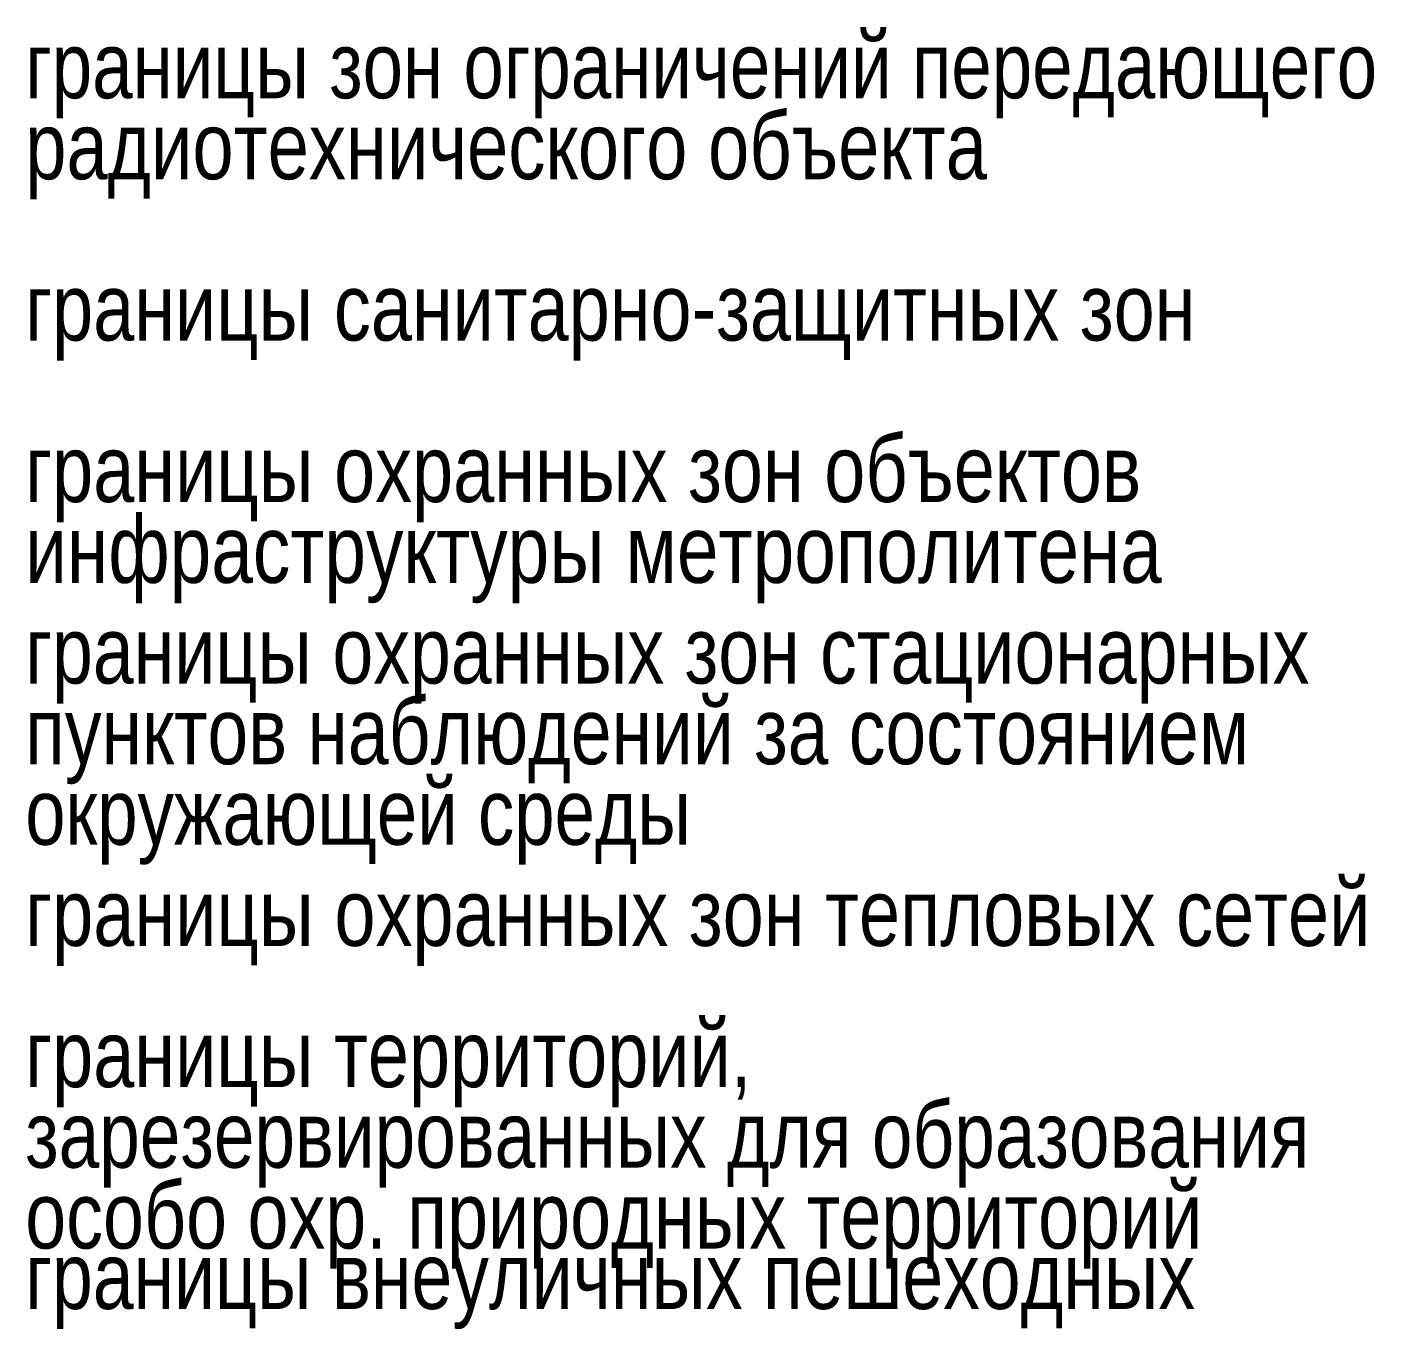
# Model space of a CAD drawing. Extents: x 8646 to 18206, y -17605 to -192.
# Drawn here: x 11123.81 to 11145.25, y -9034.61 to -9013.88 of the extents above; entities that cross this region are included whole.
import ezdxf

# ---------------------------------------------------------------- set-up
doc = ezdxf.new("R2010")
doc.units = 0
doc.layers.get('0').update_dxf_attribs({"linetype": 'CONTINUOUS'})
doc.styles.add('STYLE-ARIAL_NARROW', font='ARIALN.TTF')

msp = doc.modelspace()

# ---------------------------------------------------------------- texts
at = {"color": 8, "linetype": 'CONTINUOUS', "style": 'STYLE-ARIAL_NARROW'}
for s, height, width, p in [('границы зон ограничений передающего ', 1.05214, 0.960231, (11123.779, -9015.019)), ('радиотехнического объекта', 1.0675, 0.9656, (11123.779, -9016.308)), ('границы санитарно-защитных зон', 1.06367, 0.964278, (11123.779, -9018.876)), ('границы охранных зон объектов ', 1.06401, 0.964396, (11123.779, -9021.446)), ('инфраструктуры метрополитена', 1.07329, 0.967585, (11123.779, -9022.733)), ('границы охранных зон стационарных ', 1.05998, 0.962991, (11123.779, -9024.335)), ('пунктов наблюдений за состоянием ', 1.05763, 0.962168, (11123.779, -9025.619)), ('окружающей среды', 1.05062, 0.959694, (11123.779, -9026.902)), ('границы охранных зон тепловых сетей', 1.06483, 0.964678, (11123.779, -9028.512)), ('границы территорий, ', 1.06404, 0.964405, (11123.779, -9030.76)), ('зарезервированных для образования ', 1.05527, 0.96134, (11123.779, -9032.042)), ('особо охр. природных территорий', 1.06176, 0.963614, (11123.779, -9033.329)), ('границы внеуличных пешеходных ', 1.05886, 0.962602, (11123.779, -9034.291))]:
    msp.add_text(s, height=height, dxfattribs=dict(at, width=width)).set_placement(p)

doc.saveas('drawing.dxf')
